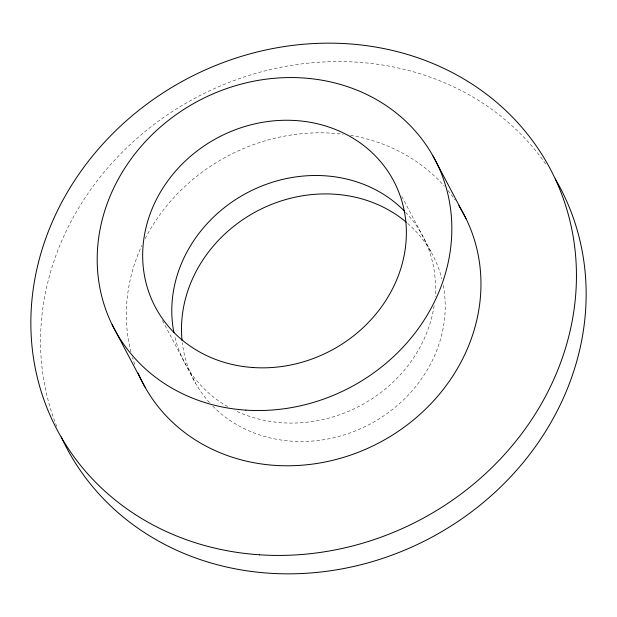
<?xml version="1.0" encoding="UTF-8"?>
<svg xmlns="http://www.w3.org/2000/svg" width="617" height="617" viewBox="0 0 617 617"><rect width="100%" height="100%" fill="white"/><g stroke="black" fill="none" stroke-linecap="round" stroke-linejoin="round"><path stroke-width="0.46" stroke-dasharray="3.08 2.31" d="M401.783 196.43L431.214 252.237M162.487 320.562L195.496 383.172M134.776 364.477A181.321 162.124 -27.8 0 1 132.485 357.405M131.005 352.068A181.321 162.124 -27.8 0 1 141.833 245.489M145.165 238.64A181.321 162.124 -27.8 0 1 343.206 134.267M350.518 135.354A181.321 162.124 -27.8 0 1 444.356 186.241M447.973 190.499A181.321 162.124 -27.8 0 1 455.238 200.17M405.593 212.294A134.83 120.554 -27.8 0 1 435.17 296.677M434.121 305.77A134.83 120.554 -27.8 0 1 234.992 410.475M227.65 406.603A134.83 120.554 -27.8 0 1 174.518 335.409M56.749 426.463A278.953 249.43 -27.8 0 1 195.712 97.764A278.953 249.43 -27.8 0 1 546.569 165.217M407.721 223.454A134.83 120.554 -27.8 0 1 441.818 278.822M443.253 285.324A134.83 120.554 -27.8 0 1 368.758 424.781A134.83 120.554 -27.8 0 1 212.071 405.392M209.472 402.608A134.83 120.554 -27.8 0 1 182.3 342.636"/><path stroke-width="0.93" d="M433.018 156.008L466.043 218.68M112.124 324.665L145.149 387.337M458.817 205.638A181.321 162.124 -27.8 0 1 378.568 443.068A181.321 162.124 -27.8 0 1 138.146 373.131M173.925 332.609A134.83 120.554 -27.8 0 1 247.309 192.712A134.83 120.554 -27.8 0 1 404.266 210.921M555.292 178.945A278.953 249.43 -27.8 0 1 428.614 538.903A278.953 249.43 -27.8 0 1 61.26 436.983M182.092 340.761A134.83 120.554 -27.8 0 1 256.973 211.145A134.83 120.554 -27.8 0 1 406.294 222.228M245.905 410.135A181.321 162.124 -27.8 0 0 440.376 171.071A181.321 162.124 -27.8 0 0 137.275 150.941A181.321 162.124 -27.8 0 0 245.905 410.135M253.24 367.547A134.83 120.554 -27.8 0 0 397.849 189.781A134.83 120.554 -27.8 0 0 172.467 174.819A134.83 120.554 -27.8 0 0 253.24 367.547M259.618 554.806A278.953 249.43 -27.8 0 0 558.817 187.02A278.953 249.43 -27.8 0 0 92.504 156.055A278.953 249.43 -27.8 0 0 259.618 554.806"/></g></svg>
